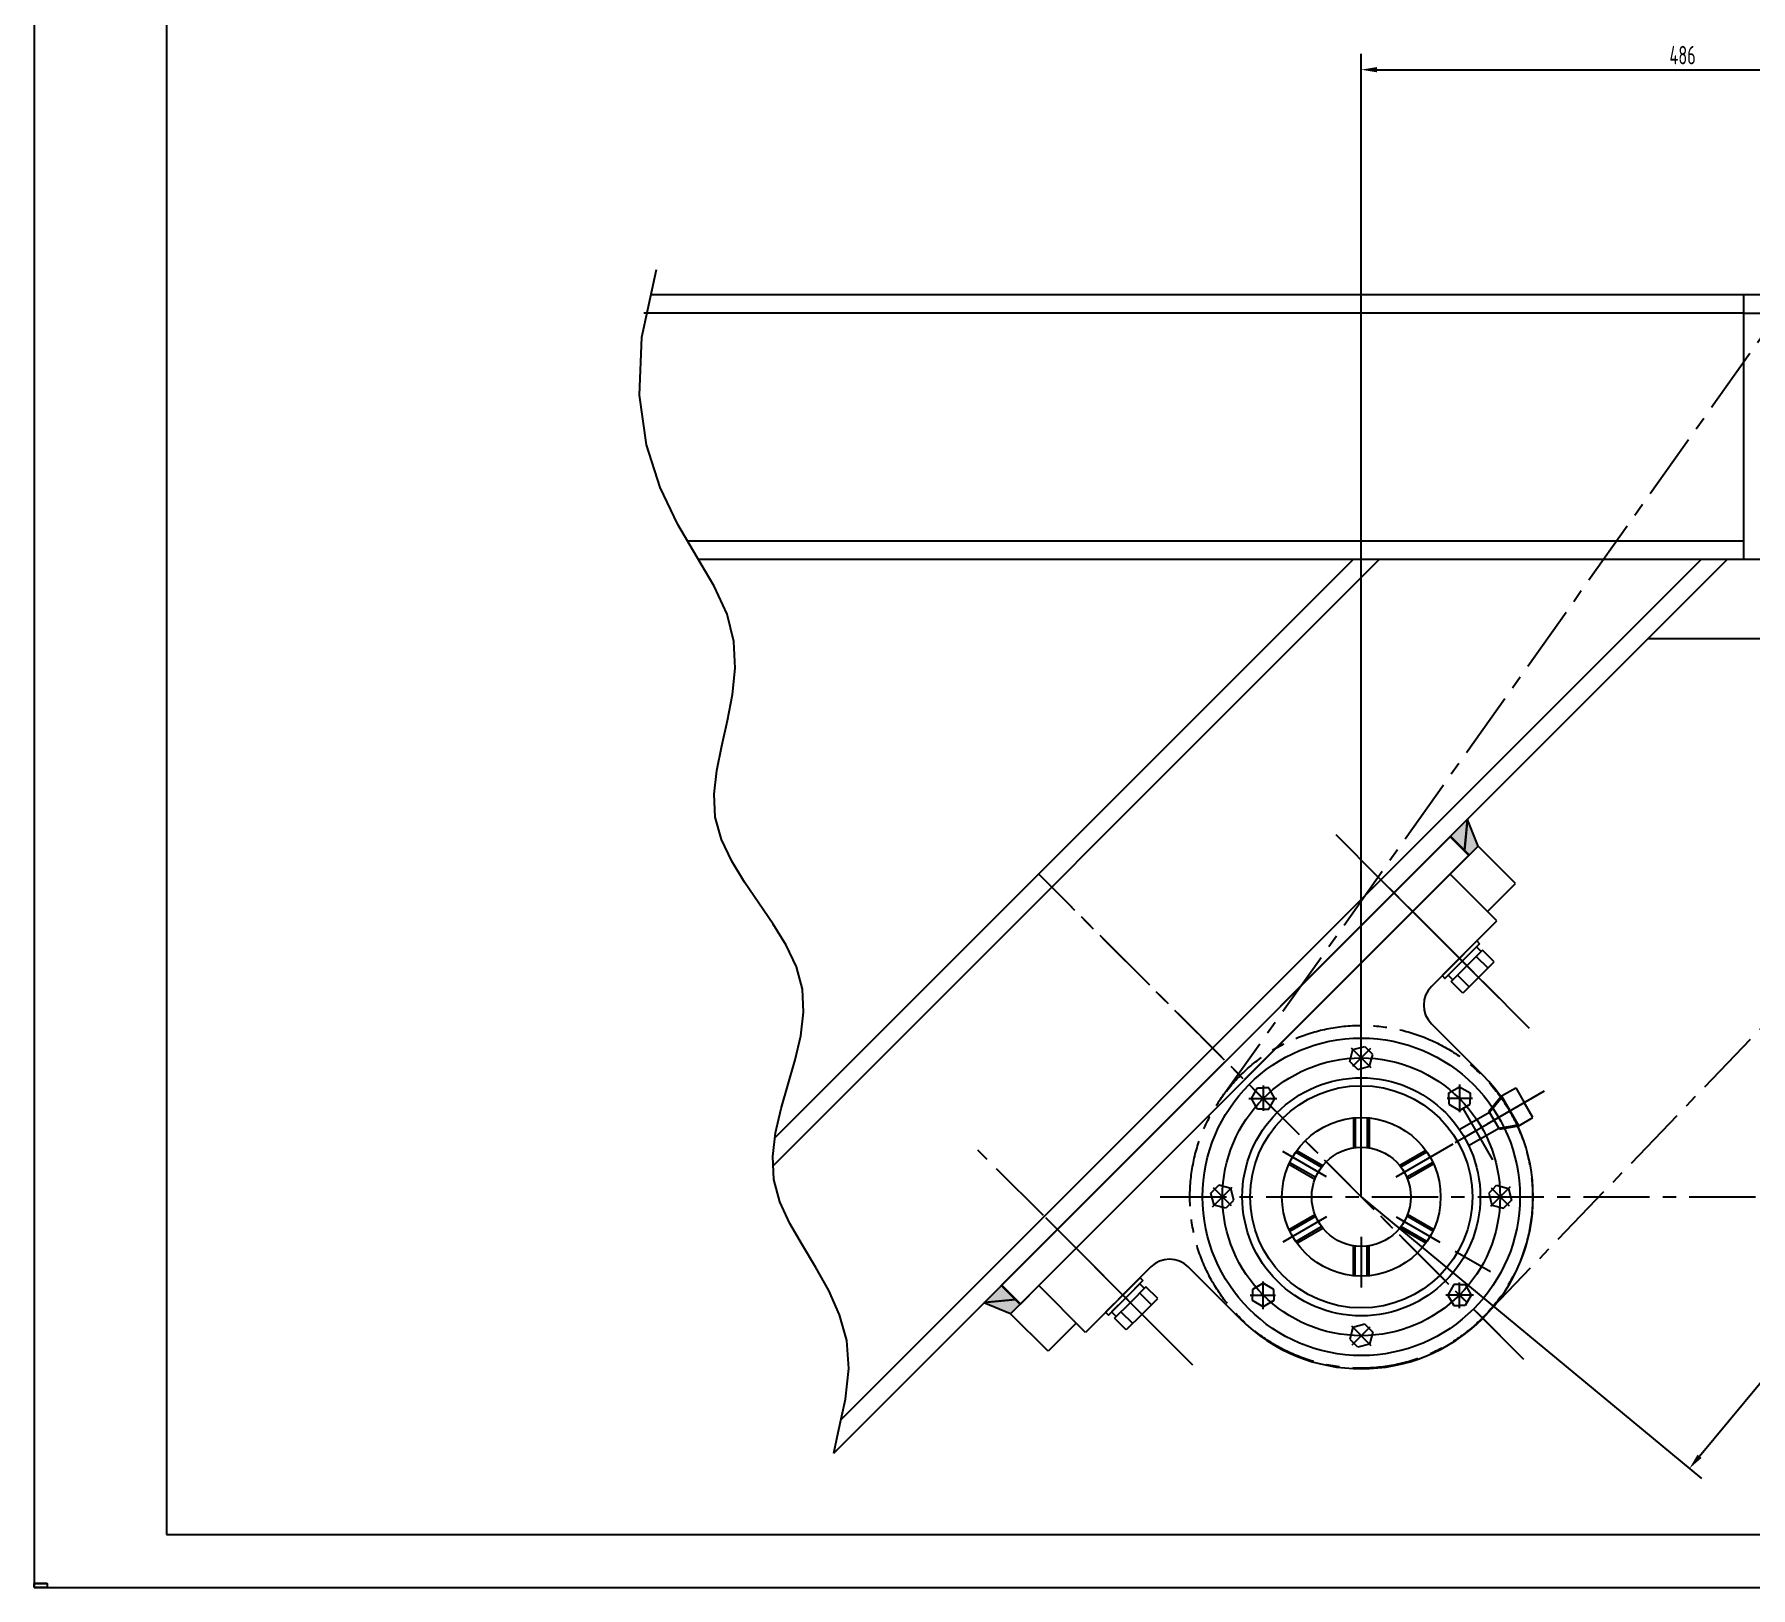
# Model space of a CAD drawing. Header units: millimetres. Extents: x 0 to 10092, y -1 to 7128.
# Drawn here: x 0 to 3894, y -1 to 3522 of the extents above; entities that cross this region are included whole.
import ezdxf

# ---------------------------------------------------------------- set-up
doc = ezdxf.new("R2010")
doc.units = ezdxf.units.MM
doc.header["$LTSCALE"] = 120
doc.linetypes.add('G', pattern=[2, 1.25, -0.25, 0.25, -0.25])
for name, color, linetype in [('01', 7, 'Continuous'), ('02', 1, 'Continuous'), ('05', 4, 'G'), ('08', 1, 'Continuous')]:
    doc.layers.add(name, color=color, linetype=linetype)
doc.styles.get("Standard").update_dxf_attribs({"font": 'isocp', "width": 0.707, "bigfont": 'intecad.shx'})

msp = doc.modelspace()

# ---------------------------------------------------------------- hatches: boundary and pattern name
at = {"layer": '01', "linetype": 'Continuous'}
for points in [[(3211.9, 1702.4), (3244.3, 1670), (3251.1, 1741.7)], [(3212.8, 1703.4), (3245.3, 1670.9), (3252, 1742.6)], [(3254.3, 1660), (3244.3, 1670), (3251.1, 1741.7), (3275.5, 1681.2)], [(2154.4, 645), (2193.6, 684.2), (2226.1, 651.7)], [(2155.4, 646), (2194.6, 685.2), (2227.1, 652.7)], [(2214.8, 620.6), (2236.1, 641.8), (2226.1, 651.7), (2154.4, 645)]]:
    msp.add_hatch(color=7, dxfattribs=at).paths.add_polyline_path(points)

# ---------------------------------------------------------------- linework, layer by layer
at = {"layer": '01', "color": 7, "linetype": 'Continuous'}
for p, q in [((1399.1, 2931.7), (4225.3, 2931.7)), ((3877.3, 2931.7), (3877.3, 2331.7)), ((3877.3, 2889.7), (1382.7, 2889.7)), ((3877.3, 2889.7), (4225.3, 2889.7)), ((1481.3, 2373.7), (3877.3, 2373.7)), ((1505.7, 2331.7), (5665.3, 2331.7)), ((1676.1, 955.8), (3052, 2331.7)), ((1680.1, 1019.2), (2992.6, 2331.7)), ((1813.9, 304.4), (3841.2, 2331.7)), ((1829.7, 379.7), (3781.8, 2331.7)), ((3661.2, 2151.7), (6478.3, 2151.7)), ((3244.3, 1670), (3251.1, 1741.7)), ((3245.3, 1670.9), (3252, 1742.6)), ((3275.5, 1681.2), (3251.1, 1741.7)), ((2193.6, 684.2), (3211.9, 1702.4)), ((3254.3, 1660), (3211.9, 1702.4)), ((3254.3, 1660), (3211.9, 1702.4)), ((3211.9, 1617.6), (3275.5, 1681.2)), ((3255.2, 1661), (3212.8, 1703.4)), ((3360.4, 1596.4), (3275.5, 1681.2)), ((2237, 642.7), (3255.2, 1661)), ((3211.9, 1617.6), (3254.3, 1660)), ((3254.3, 1660), (3211.9, 1617.6)), ((2278.5, 684.2), (3211.9, 1617.6)), ((3266.1, 1393.7), (3033.6, 1626.1)), ((3324.1, 1335.7), (3044.4, 1615.3)), ((3317.9, 1511.5), (3211.9, 1617.6)), ((3296.7, 1532.7), (3360.4, 1596.4)), ((3169.4, 1363), (3317.9, 1511.5)), ((3233.1, 1426.7), (3272.3, 1465.9)), ((3268.6, 1462.2), (3233.1, 1426.7)), ((3278.7, 1459.6), (3239.4, 1420.3)), ((3239.4, 1420.3), (3271.5, 1452.3)), ((3285.6, 1445.3), (3250, 1409.7)), ((3271.5, 1452.3), (3282.1, 1441.7)), ((3272.3, 1465.9), (3278.7, 1459.6)), ((3312.1, 1418.8), (3285.6, 1445.3)), ((3233.1, 1426.7), (3193.8, 1387.4)), ((3197.5, 1391.1), (3233.1, 1426.7)), ((3200.2, 1381.1), (3239.4, 1420.3)), ((3239.4, 1420.3), (3207.4, 1388.3)), ((3214.5, 1374.1), (3250, 1409.7)), ((3228.7, 1431), (3243.3, 1416.5)), ((3235, 1424.8), (3254.5, 1405.3)), ((3271.3, 1430.9), (3297.8, 1404.4)), ((3276.6, 1383.2), (3312.1, 1418.8)), ((3193.8, 1387.4), (3200.2, 1381.1)), ((3207.4, 1388.3), (3218, 1377.7)), ((3241, 1347.6), (3214.5, 1374.1)), ((3228.8, 1388.5), (3255.3, 1362)), ((3276.6, 1383.2), (3241, 1347.6)), ((3286.1, 1161.5), (3169.4, 1278.2)), ((2984.3, 1192.8), (2991.5, 1219.6)), ((2987.6, 1223.4), (3032.2, 1178.9)), ((3031.3, 1221.7), (2990.5, 1180.9)), ((2991.5, 1219.6), (3018.3, 1226.8)), ((3010.3, 1131.6), (3010.3, 1224.3)), ((3018.3, 1226.8), (3027.3, 1217.7)), ((3036.4, 1208.7), (3027.3, 1217.7)), ((3029.2, 1181.9), (3036.4, 1208.7)), ((2993.4, 1183.8), (2984.3, 1192.8)), ((2993.4, 1183.8), (3002.4, 1174.7)), ((3002.4, 1174.7), (3029.2, 1181.9)), ((2760.9, 1108.5), (2774.8, 1132.5)), ((2774.8, 1132.5), (2787.6, 1132.5)), ((2787.6, 1138.1), (2787.6, 1080.4)), ((2800.4, 1132.5), (2787.6, 1132.5)), ((2814.3, 1108.5), (2800.4, 1132.5)), ((3209.1, 1121.3), (3233.1, 1135.1)), ((3233.1, 1140.6), (3233.1, 1077.6)), ((3233.1, 1135.1), (3257.1, 1121.3)), ((3328.5, 1114.6), (3360.7, 1133.1)), ((3360.7, 1133.1), (3380.2, 1099.3)), ((2755.5, 1108.5), (2818.5, 1108.5)), ((2774.8, 1084.5), (2760.9, 1108.5)), ((2800.4, 1084.5), (2814.3, 1108.5)), ((3010.3, 976.7), (3010.3, 1091.4)), ((3262.7, 1108.5), (3205, 1108.5)), ((3209.1, 1108.5), (3209.1, 1121.3)), ((3209.1, 1108.5), (3209.1, 1095.7)), ((3209.1, 1095.7), (3233.1, 1081.8)), ((3233.1, 1081.8), (3257.1, 1095.7)), ((3257.1, 1121.3), (3257.1, 1108.5)), ((3257.1, 1095.7), (3257.1, 1108.5)), ((3299.9, 1080.3), (3328.5, 1114.6)), ((3301.2, 1077.9), (3329.8, 1112.5)), ((3367.6, 1046.9), (3328.5, 1114.6)), ((3399.7, 1065.4), (3380.2, 1099.3)), ((2787.6, 1084.5), (2774.8, 1084.5)), ((2787.6, 1084.5), (2800.4, 1084.5)), ((2992.3, 1064.8), (2992.3, 996.8)), ((2996.8, 1065.2), (2996.8, 997.4)), ((3023.8, 1065.2), (3023.8, 997.4)), ((3028.3, 1064.8), (3028.3, 996.8)), ((3223.2, 1008.7), (3303.5, 1055)), ((3233.7, 1038.9), (3301.2, 1077.9)), ((3241.7, 1085), (3308.2, 969.9)), ((3323.6, 1039.2), (3299.9, 1080.3)), ((3367.6, 1046.9), (3399.7, 1065.4)), ((3254.7, 1002.6), (3322.2, 1041.6)), ((3322.2, 1041.6), (3366.4, 1049)), ((3323.6, 1039.2), (3367.6, 1046.9)), ((2931.6, 931.2), (2832.2, 988.6)), ((2861.6, 987.2), (2920.4, 953.3)), ((2864.2, 990.9), (2923.2, 956.9)), ((3156.4, 990.9), (3097.5, 956.9)), ((3159, 987.2), (3100.3, 953.3)), ((2846.2, 959.7), (2905.2, 925.7)), ((2848.1, 963.8), (2906.9, 929.9)), ((3172.5, 963.8), (3113.8, 929.9)), ((3174.4, 959.7), (3115.5, 925.7)), ((2669.3, 893.7), (2678.4, 902.7)), ((2672.6, 863), (2717.2, 907.6)), ((2674.4, 906.7), (2715.2, 865.9)), ((2687.4, 911.8), (2678.4, 902.7)), ((2714.2, 904.6), (2687.4, 911.8)), ((2721.4, 877.8), (2714.2, 904.6)), ((3308.4, 902.7), (3299.3, 893.7)), ((3348, 908.4), (3303.5, 863.9)), ((3346.3, 864.8), (3305.5, 905.6)), ((3308.4, 902.7), (3317.4, 911.8)), ((3317.4, 911.8), (3344.2, 904.6)), ((3344.2, 904.6), (3351.4, 877.8)), ((2676.5, 866.9), (2669.3, 893.7)), ((2703.3, 859.7), (2676.5, 866.9)), ((2712.3, 868.8), (2703.3, 859.7)), ((2712.3, 868.8), (2721.4, 877.8)), ((3299.3, 893.7), (3306.5, 866.9)), ((3306.5, 866.9), (3333.3, 859.7)), ((3333.3, 859.7), (3342.3, 868.8)), ((3351.4, 877.8), (3342.3, 868.8)), ((2560.4, 572), (2294.4, 838)), ((2931.6, 840.3), (2832.2, 782.9)), ((2846.2, 811.8), (2905.2, 845.8)), ((2848.1, 807.7), (2906.9, 841.6)), ((2861.6, 784.3), (2920.4, 818.2)), ((3089.1, 840.3), (3188.4, 782.9)), ((3159, 784.3), (3100.3, 818.2)), ((3172.5, 807.7), (3113.8, 841.6)), ((3174.4, 811.8), (3115.5, 845.8)), ((2864.2, 780.6), (2923.2, 814.6)), ((3010.3, 794.8), (3010.3, 680.1)), ((3156.4, 780.6), (3097.5, 814.6)), ((2992.3, 706.6), (2992.3, 774.7)), ((2996.8, 706.2), (2996.8, 774)), ((3023.8, 706.2), (3023.8, 774)), ((3028.3, 706.6), (3028.3, 774.7)), ((3223.2, 762.8), (3303.5, 716.5)), ((2533, 726.6), (2384.5, 578.1)), ((2469.4, 663), (2508.6, 702.2)), ((2508.6, 702.2), (2515, 695.9)), ((2734.6, 610), (2617.9, 726.6)), ((2236.1, 641.8), (2193.6, 684.2)), ((2237, 642.7), (2194.6, 685.2)), ((2278.5, 684.2), (2214.8, 620.6)), ((2236.1, 641.8), (2278.5, 684.2)), ((2384.5, 578.1), (2278.5, 684.2)), ((2469.4, 663), (2430.2, 623.8)), ((2433.8, 627.4), (2469.4, 663)), ((2465, 667.4), (2479.6, 652.8)), ((2505, 698.6), (2469.4, 663)), ((2515, 695.9), (2475.8, 656.6)), ((2475.8, 656.6), (2507.8, 688.7)), ((2521.9, 681.6), (2486.4, 646)), ((2507.6, 667.2), (2534.1, 640.7)), ((2507.8, 688.7), (2518.4, 678.1)), ((2548.4, 655.1), (2521.9, 681.6)), ((2758, 663), (2815.6, 663)), ((2787.6, 689.7), (2763.6, 675.8)), ((2763.6, 675.8), (2763.6, 663)), ((2763.6, 650.2), (2763.6, 663)), ((2787.6, 630.9), (2787.6, 693.9)), ((2811.6, 675.8), (2787.6, 689.7)), ((2811.6, 663), (2811.6, 675.8)), ((2811.6, 663), (2811.6, 650.2)), ((3265.2, 663), (3202.2, 663)), ((3220.3, 687), (3206.4, 663)), ((3206.4, 663), (3220.3, 639)), ((3233.1, 687), (3220.3, 687)), ((3233.1, 633.4), (3233.1, 691)), ((3233.1, 687), (3245.9, 687)), ((3245.9, 687), (3259.7, 663)), ((3259.7, 663), (3245.9, 639)), ((2226.1, 651.7), (2154.4, 645)), ((2214.8, 620.6), (2154.4, 645)), ((2227.1, 652.7), (2155.4, 646)), ((2430.2, 623.8), (2436.5, 617.4)), ((2436.5, 617.4), (2475.8, 656.6)), ((2475.8, 656.6), (2443.7, 624.6)), ((2443.7, 624.6), (2454.3, 614)), ((2450.8, 610.5), (2486.4, 646)), ((2465.2, 624.8), (2491.7, 598.3)), ((2471.3, 661.1), (2490.8, 641.6)), ((2512.9, 619.5), (2548.4, 655.1)), ((2787.6, 636.3), (2763.6, 650.2)), ((2811.6, 650.2), (2787.6, 636.3)), ((3220.3, 639), (3233.1, 639)), ((3245.9, 639), (3233.1, 639)), ((2299.7, 535.7), (2214.8, 620.6)), ((2363.3, 599.4), (2299.7, 535.7)), ((2477.3, 583.9), (2450.8, 610.5)), ((2512.9, 619.5), (2477.3, 583.9)), ((2991.5, 589.6), (2984.3, 562.8)), ((3033, 548), (2988.5, 592.6)), ((2989.4, 549.8), (3030.2, 590.6)), ((3018.3, 596.8), (2991.5, 589.6)), ((3027.3, 587.7), (3018.3, 596.8)), ((3027.3, 587.7), (3036.4, 578.7)), ((2984.3, 562.8), (2993.4, 553.8)), ((3002.4, 544.7), (2993.4, 553.8)), ((3029.2, 551.9), (3002.4, 544.7)), ((3036.4, 578.7), (3029.2, 551.9))]:
    msp.add_line(p, q, dxfattribs=at)
at = {"layer": '01', "color": 7}
for p, q in [((0, 8.6), (0.7, 9.3)), ((0, 0), (0, 8.6)), ((0, 8.6), (29.4, 8.6)), ((0.7, -0.7), (0, 0)), ((0, 0), (29.4, 0)), ((0.7, 9.3), (28.7, 9.3)), ((28.7, 9.3), (29.4, 8.6)), ((29.4, 8.6), (29.4, 0)), ((28.7, -0.7), (0.7, -0.7)), ((29.4, 0), (28.7, -0.7))]:
    msp.add_line(p, q, dxfattribs=at)
for points in [[(300, 7008), (300, 120)], [(300, 120), (9972, 120)]]:
    msp.add_lwpolyline(points, dxfattribs=at)
at = {"layer": '01', "color": 7, "linetype": 'Continuous'}
for radius in [360, 315, 270, 252, 180, 112.5]:
    msp.add_circle((3010.3, 885.7), radius, dxfattribs=at)
for centre, radius, start, end in [((3211.9, 1320.6), 60, 135, 225), ((3010.3, 885.7), 390, 225, 45), ((2575.5, 684.2), 60, 45, 135)]:
    msp.add_arc(centre, radius, start, end, dxfattribs=at)
at = {"layer": '02', "color": 7}
for p, q in [((1378.3, 2835.2), (1411.4, 2989)), ((1372.8, 2703.5), (1378.3, 2835.2)), ((1388.6, 2590.9), (1372.8, 2703.5)), ((1419.7, 2494.3), (1388.6, 2590.9)), ((1459.8, 2410.8), (1419.7, 2494.3)), ((1502.6, 2337.1), (1459.8, 2410.8)), ((1541.9, 2270.3), (1502.6, 2337.1)), ((1571.5, 2207.2), (1541.9, 2270.3)), ((1586.8, 2145.4), (1571.5, 2207.2)), ((1589.7, 2084.5), (1586.8, 2145.4)), ((1583.8, 2024.7), (1589.7, 2084.5)), ((1572.6, 1966), (1583.8, 2024.7)), ((1559.5, 1908.7), (1572.6, 1966)), ((1548.2, 1852.9), (1559.5, 1908.7)), ((1542.1, 1798.7), (1548.2, 1852.9)), ((1544.9, 1746.4), (1542.1, 1798.7)), ((1558.8, 1696), (1544.9, 1746.4)), ((1582, 1647.1), (1558.8, 1696)), ((1611.3, 1599.2), (1582, 1647.1)), ((1643.8, 1551.7), (1611.3, 1599.2)), ((1676.2, 1504.3), (1643.8, 1551.7)), ((1705.5, 1456.4), (1676.2, 1504.3)), ((1728.7, 1407.4), (1705.5, 1456.4)), ((1742.7, 1357), (1728.7, 1407.4)), ((1745.3, 1304.8), (1742.7, 1357)), ((1738.7, 1251), (1745.3, 1304.8)), ((1726, 1196.3), (1738.7, 1251)), ((1710.1, 1141.1), (1726, 1196.3)), ((1694.3, 1085.9), (1710.1, 1141.1)), ((1681.6, 1031.1), (1694.3, 1085.9)), ((1675, 977.4), (1681.6, 1031.1)), ((1677.6, 925.1), (1675, 977.4)), ((1691.5, 874.6), (1677.6, 925.1)), ((1714.3, 825.2), (1691.5, 874.6)), ((1742.7, 775.8), (1714.3, 825.2)), ((1773.1, 725.5), (1742.7, 775.8)), ((1802.3, 673.4), (1773.1, 725.5)), ((1826.8, 618.4), (1802.3, 673.4)), ((1843.2, 559.7), (1826.8, 618.4)), ((1848.1, 496.2), (1843.2, 559.7)), ((1839.9, 427), (1848.1, 496.2)), ((1823.6, 351.2), (1839.9, 427)), ((1813.9, 304.4), (1823.6, 351.2))]:
    msp.add_line(p, q, dxfattribs=at)
for points in [[(0, 7128), (0, 0)], [(0, 0), (10092, 0)]]:
    msp.add_lwpolyline(points, dxfattribs=at)
at = {"layer": '05', "color": 7, "linetype": 'G'}
for p, q in [((2693.4, 1110.7), (4013, 2969.9)), ((3290.5, 616.3), (4870.8, 2259.7)), ((3392.2, 1267.6), (2953.2, 1706.5)), ((3372.5, 523.6), (2278.5, 1617.6)), ((3379, 517.1), (2345.4, 1550.6)), ((3089.1, 931.2), (3426.2, 1125.8)), ((2628.5, 503.9), (2135.4, 997)), ((2554.4, 885.7), (4082.6, 885.7))]:
    msp.add_line(p, q, dxfattribs=at)
msp.add_circle((3010.3, 885.7), 388.7, dxfattribs=at)
at = {"layer": '08', "color": 7}
for p, q in [((3010.3, 885.7), (3010.3, 3477.9)), ((3046.3, 3441.9), (4432.3, 3441.9)), ((3777.6, 297.2), (5189.7, 2002.8)), ((3010.3, 885.7), (3782.4, 246.5))]:
    msp.add_line(p, q, dxfattribs=at)
for points in [[(3046.3, 3447.9), (3046.3, 3435.9), (3010.3, 3441.9)], [(3773, 301), (3782.2, 293.4), (3754.6, 269.5)]]:
    msp.add_solid(points, dxfattribs=at)

# ---------------------------------------------------------------- texts
at = {"layer": '08', "color": 7, "insert": (3739.3, 3474.9), "char_height": 42, "attachment_point": 5}
msp.add_mtext('486', dxfattribs=at)

doc.saveas('drawing.dxf')
